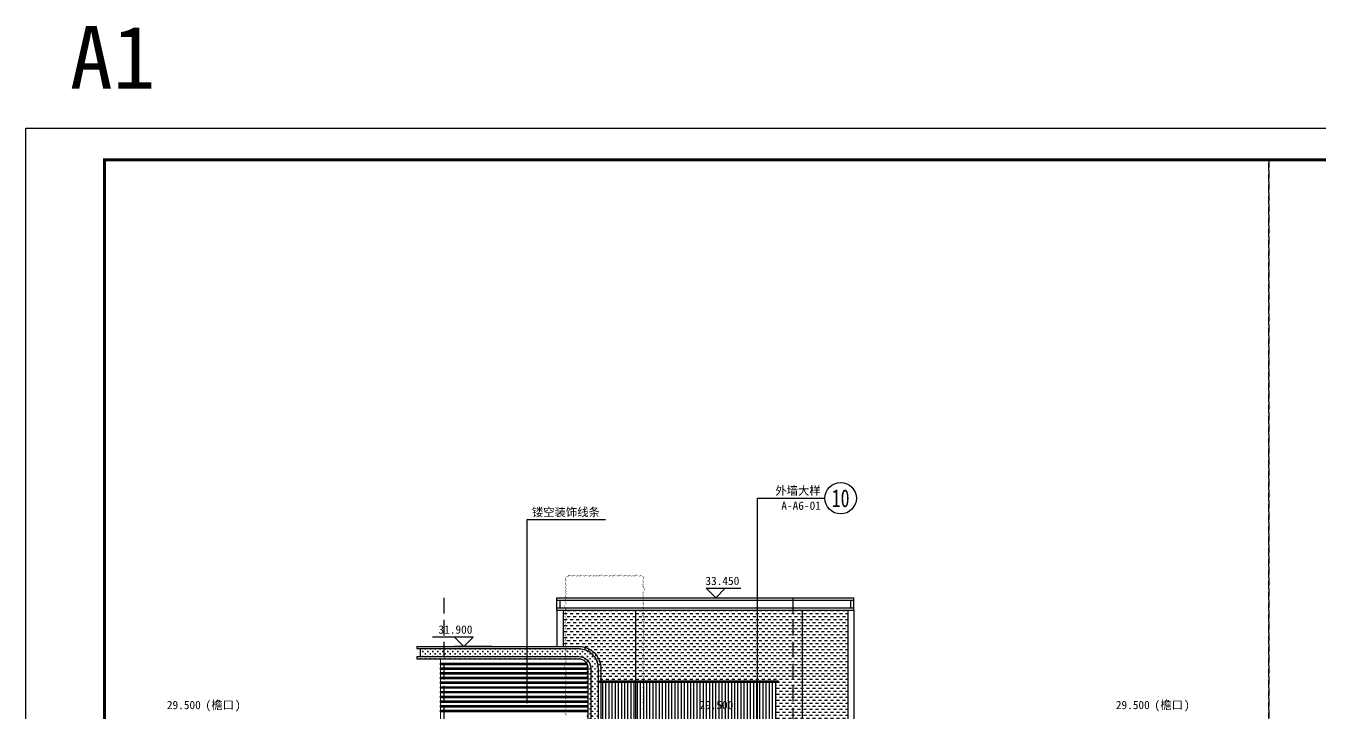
# Model space of a CAD drawing. Extents: x 646072 to 1012572, y -46617 to 16093.
# Drawn here: x 834322 to 875464, y -5742 to 16093 of the extents above; entities that cross this region are included whole.
import ezdxf
from ezdxf.enums import TextEntityAlignment as Align

# ---------------------------------------------------------------- set-up
doc = ezdxf.new("R2010")
doc.units = 0
doc.header["$LTSCALE"] = 1000
doc.header["$MEASUREMENT"] = 0
for name, pattern in [('3#楼-HZS$0$3#楼-HZS$0$__DASH', [0.35, 0.25, -0.1]), ('3#楼-HZS$0$DOTE', [2.42, 2, -0.2, 0.02, -0.2]), ('DASH', [0.35, 0.25, -0.1])]:
    doc.linetypes.add(name, pattern=pattern)
doc.layers.get('Defpoints').update_dxf_attribs({"color": 4, "linetype": 'DASH'})
for name, color, linetype in [('3#楼-HZS$0$3#楼-HZS$0$00-立面米色看线', 31, 'Continuous'), ('3#楼-HZS$0$3#楼-HZS$0$DIM_ELEV', 3, 'Continuous'), ('3#楼-HZS$0$3#楼-HZS$0$DIM_LEAD', 3, 'Continuous'), ('3#楼-HZS$0$3#楼-HZS$0$DOTE', 1, '3#楼-HZS$0$DOTE'), ('3#楼-HZS$0$3#楼-HZS$0$PUB_TEXT', 7, 'Continuous'), ('3#楼-HZS$0$3#楼-HZS$0$填充-浅黄色铝板', 30, 'Continuous'), ('3#楼-HZS$0$3#楼-HZS$0$填充-深灰色涂料', 11, 'Continuous'), ('3#楼-HZS$0$A-ANNO-INDX', 3, 'Continuous'), ('3#楼-HZS$0$A-ANNO-TEXT', 3, 'Continuous'), ('A1-无手签$0$A-ANNO-TTLB', 7, 'Continuous')]:
    doc.layers.add(name, color=color, linetype=linetype)
doc.layers.add('3#楼-HZS$0$A-ANNO-MODI', color=6, linetype='Continuous', plot=False)
doc.styles.add('3#楼-HZS$0$3#楼-HZS$0$_TCH_DIM', font='')
doc.styles.add('3#楼-HZS$0$_TCH_DIM', font='')
doc.styles.add('3#楼-HZS$0$_TCH_LABEL', font='')
doc.styles.add('A1-无手签$0$黑体', font='simhei.ttf')
doc.styles.get('3#楼-HZS$0$3#楼-HZS$0$_TCH_DIM').set_extended_font_data('SimSun')
doc.styles.get('3#楼-HZS$0$_TCH_DIM').set_extended_font_data('SimSun')
doc.styles.get('3#楼-HZS$0$_TCH_LABEL').set_extended_font_data('SimSun')

# ---------------------------------------------------------------- blocks, each defined once
blk = doc.blocks.new('3#楼-HZS$0$3#楼-HZS$0$df0j4+fg90')
at = {"layer": '3#楼-HZS$0$3#楼-HZS$0$填充-浅黄色铝板'}
h = blk.add_hatch(dxfattribs=at)
h.set_pattern_fill('CROSS', color=30, scale=50)
h.set_pattern_definition([(0, (0, 0), (79.375, 79.375), [39.6875, -119.0625]), (90, (19.84, -19.84), (-79.375, 79.375), [39.6875, -119.0625])])
h.paths.add_polyline_path([(353218, 135889), (348118, 135889), (348118, 135809), (353218, 135809, -0.414214), (353838, 135189), (353838, 133489), (353918, 133489), (353918, 135189, 0.414214)])
h.paths.add_polyline_path([(353218, 135569), (348118, 135569), (348118, 135489), (353218, 135489, -0.414214), (353518, 135189), (353518, 133489), (353598, 133489), (353598, 135189, 0.414214)], flags=17)
h.paths.add_polyline_path([(353218, 135809), (348218, 135809), (348218, 135569), (353218, 135569, -0.414214), (353598, 135189), (353598, 133489), (353838, 133489), (353838, 135189, 0.414214)], flags=17)
at = {"layer": '3#楼-HZS$0$3#楼-HZS$0$填充-深灰色涂料'}
h = blk.add_hatch(dxfattribs=at)
h.set_pattern_fill('DASH', color=250, scale=100)
h.set_pattern_definition([(0, (-498153.77, 141892.01), (95.25, 95.25), [95.25, -95.25])])
edge = h.paths.add_edge_path()
edge.add_line((359518, 134789), (353918, 134789))
edge.add_line((353918, 134789), (353918, 135189))
edge.add_arc((353218, 135189), 700, 360, 450)
edge.add_line((353218, 135889), (352768, 135889))
edge.add_line((352768, 135889), (352768, 137039))
edge.add_line((352768, 137039), (361818, 137039))
edge.add_line((361818, 137039), (361818, 130539))
edge.add_line((361818, 130539), (361668, 130539))
edge.add_line((361668, 130539), (361668, 131739))
edge.add_line((361668, 131739), (360920, 131739))
edge.add_arc((350859, 131694), 10061, 360.2542, 361.1085)
edge.add_line((360918, 131889), (360918, 133089))
edge.add_line((360918, 133089), (361018, 133089))
edge.add_line((361018, 133089), (361018, 133169))
edge.add_line((361018, 133169), (360918, 133169))
edge.add_line((360918, 133169), (360918, 133409))
edge.add_line((360918, 133409), (361018, 133409))
edge.add_line((361018, 133409), (361018, 133489))
edge.add_line((361018, 133489), (359518, 133489))
edge.add_line((359518, 133489), (359518, 134789))
at = {"color": 250}
for p, q in [((359618, 134789), (353918, 134789, 0)), ((354018, 134739, 0), (354018, 133489, 0)), ((354118, 134739, 0), (354118, 133489, 0)), ((354218, 134739, 0), (354218, 133489, 0)), ((354318, 134739, 0), (354318, 133489, 0)), ((354418, 134739, 0), (354418, 133489, 0)), ((354518, 134739, 0), (354518, 133489, 0)), ((354618, 134739, 0), (354618, 133489, 0)), ((354718, 134739, 0), (354718, 133489, 0)), ((354818, 134739, 0), (354818, 133489, 0)), ((354918, 134739, 0), (354918, 133489, 0)), ((355018, 134739, 0), (355018, 133489, 0)), ((355118, 134739, 0), (355118, 133489, 0)), ((355218, 134739, 0), (355218, 133489, 0)), ((355318, 134739, 0), (355318, 133489, 0)), ((355418, 134739, 0), (355418, 133489, 0)), ((355518, 134739, 0), (355518, 133489, 0)), ((355618, 134739, 0), (355618, 133489, 0)), ((355718, 134739, 0), (355718, 133489, 0)), ((355818, 134739, 0), (355818, 133489, 0)), ((355918, 134739, 0), (355918, 133489, 0)), ((356018, 134739, 0), (356018, 133489, 0)), ((356118, 134739, 0), (356118, 133489, 0)), ((356218, 134739, 0), (356218, 133489, 0)), ((356318, 134739, 0), (356318, 133489, 0)), ((356418, 134739, 0), (356418, 133489, 0)), ((356518, 134739, 0), (356518, 133489, 0)), ((356618, 134739, 0), (356618, 133489, 0)), ((356718, 134739, 0), (356718, 133489, 0)), ((356818, 134739, 0), (356818, 133489, 0)), ((356918, 134739, 0), (356918, 133489, 0)), ((357018, 134739, 0), (357018, 133489, 0)), ((357118, 134739, 0), (357118, 133489, 0)), ((357218, 134739, 0), (357218, 133489, 0)), ((357318, 134739, 0), (357318, 133489, 0)), ((357418, 134739, 0), (357418, 133489, 0)), ((357518, 134739, 0), (357518, 133489, 0)), ((357618, 134739, 0), (357618, 133489, 0)), ((357718, 134739, 0), (357718, 133489, 0)), ((357818, 134739, 0), (357818, 133489, 0)), ((357918, 134739, 0), (357918, 133489, 0)), ((358018, 134739, 0), (358018, 133489, 0)), ((358118, 134739, 0), (358118, 133489, 0)), ((358218, 134739, 0), (358218, 133489, 0)), ((358318, 134739, 0), (358318, 133489, 0)), ((358418, 134739, 0), (358418, 133489, 0)), ((358518, 134739, 0), (358518, 133489, 0)), ((358618, 134739, 0), (358618, 133489, 0)), ((358718, 134739, 0), (358718, 133489, 0)), ((358818, 134739, 0), (358818, 133489, 0)), ((358918, 134739, 0), (358918, 133489, 0)), ((359018, 134739, 0), (359018, 133489, 0)), ((359118, 134739, 0), (359118, 133489, 0)), ((359218, 134739, 0), (359218, 133489, 0)), ((359318, 134739, 0), (359318, 133489, 0)), ((359418, 134739, 0), (359418, 133489, 0)), ((359518, 134739), (359518, 133489))]:
    blk.add_line(p, q, dxfattribs=at)
at = {"color": 250, "elevation": 0}
blk.add_lwpolyline([(359618, 134739), (353918, 134739), (353918, 134789)], dxfattribs=at)
at = {"color": 250}
blk.add_lwpolyline([(359618, 134739), (359618, 134789)], dxfattribs=at)
blk = doc.blocks.new('3#楼-HZS$0$3#楼-HZS$0$d+f9g5j04+9k0')
at = {"color": 7, "const_width": 30}
blk.add_lwpolyline([(433109, 16784), (433109, 18484, 0.414214), (432409, 19184), (427259, 19184), (427259, 19104), (427359, 19104), (427359, 18864), (427259, 18864), (427259, 18784), (428009, 18784), (428009, 16784)], format="xyb", dxfattribs=at)

msp = doc.modelspace()

# ---------------------------------------------------------------- linework, layer by layer
at = {"color": 250}
for p, q in [((851215.6, -2501.8), (851215.6, -2101.8)), ((851215.6, -2101.8), (860665.6, -2101.8)), ((851215.6, -2181.8), (860665.6, -2181.8)), ((851215.6, -2421.8), (860665.6, -2421.8)), ((851215.6, -2501.8), (860665.6, -2501.8)), ((851215.6, -2501.8), (851215.6, -3651.8)), ((851415.6, -2501.8), (851415.6, -3651.8))]:
    msp.add_line(p, q, dxfattribs=at)
for points in [[(851315.6, -2421.8), (851315.6, -2181.8)], [(860565.6, -2421.8), (860565.6, -2181.8)], [(860665.6, -2501.8), (860665.6, -2101.8)], [(853715.5, -2501.8), (853715.5, -6051.8)], [(859015.5, -2501.8), (859015.5, -6051.8)], [(860465.6, -2501.8), (860465.6, -32051.8)], [(860665.6, -2501.8), (860665.6, -32051.8)]]:
    msp.add_lwpolyline(points, dxfattribs=at)
at = {"layer": '3#楼-HZS$0$3#楼-HZS$0$00-立面米色看线'}
msp.add_lwpolyline([(845865.3, -27021.8), (851915.3, -27021.8, 0.4142136), (852535.3, -26401.8), (852535.3, -25775.4), (852535.3, -4351.8, 0.4142136), (851915.3, -3731.8), (846765.3, -3731.8), (846765.3, -3651.8), (851915.3, -3651.8, -0.4142136), (852615.3, -4351.8), (852615.3, -25775.4)], format="xyb", dxfattribs=at)
msp.add_lwpolyline([(851915.3, -26701.8, 0.4142136), (852215.3, -26401.8), (852215.3, -25775.4), (852215.3, -4351.8, 0.4142136), (851915.3, -4051.8), (846765.3, -4051.8), (846765.3, -3971.8), (851915.3, -3971.8, -0.4142136), (852295.3, -4351.8), (852295.3, -25775.4), (852295.3, -26401.8, -0.4142136), (851915.3, -26781.8), (845815.3, -26781.8), (845815.3, -26701.8)], format="xyb", close=True, dxfattribs=at)
msp.add_lwpolyline([(846865.3, -3731.8), (846865.3, -3971.8)], dxfattribs=at)
at = {"layer": '3#楼-HZS$0$3#楼-HZS$0$00-立面米色看线', "color": 47}
for points in [[(852190.2, -4231.8), (847515.3, -4231.8), (847515.3, -4181.8), (852162.4, -4181.8)], [(852215.3, -4381.8), (847515.3, -4381.8), (847515.3, -4331.8), (852214.6, -4331.8)], [(852215.3, -4531.8), (847515.3, -4531.8), (847515.3, -4481.8), (852215.3, -4481.8)], [(852215.3, -4681.8), (847515.3, -4681.8), (847515.3, -4631.8), (852215.3, -4631.8)], [(852215.3, -4831.8), (847515.3, -4831.8), (847515.3, -4781.8), (852215.3, -4781.8)], [(852215.3, -4981.8), (847515.3, -4981.8), (847515.3, -4931.8), (852215, -4931.8)], [(852215.3, -5131.8), (847515.3, -5131.8), (847515.3, -5081.8), (852215.3, -5081.8)], [(852215.3, -5281.8), (847515.3, -5281.8), (847515.3, -5231.8), (852215.3, -5231.8)], [(852215.3, -5431.8), (847515.3, -5431.8), (847515.3, -5381.8), (852215.3, -5381.8)], [(852215.3, -5581.8), (847515.3, -5581.8), (847515.3, -5531.8), (852215.3, -5531.8)], [(852215.3, -5731.8), (847515.3, -5731.8), (847515.3, -5681.8), (852215.3, -5681.8)]]:
    msp.add_lwpolyline(points, dxfattribs=at)
at = {"layer": '3#楼-HZS$0$3#楼-HZS$0$DIM_ELEV'}
for p, q in [((856266.5, -2101.8), (855966.5, -1801.8)), ((855966.5, -1801.8), (857062.5, -1801.8)), ((856266.5, -2101.8), (856566.5, -1801.8)), ((855416.5, -2101.8), (856566.5, -2101.8)), ((848556.7, -3351.8), (847260.7, -3351.8)), ((848256.7, -3651.8), (847956.7, -3351.8)), ((849156.7, -3651.8), (847956.7, -3651.8)), ((848256.7, -3651.8), (848556.7, -3351.8))]:
    msp.add_line(p, q, dxfattribs=at)
at = {"layer": '3#楼-HZS$0$3#楼-HZS$0$DIM_LEAD'}
for p, q in [((850270.9, -5425.7), (850270.9, 384.5)), ((850270.9, 384.5), (852763.6, 384.5))]:
    msp.add_line(p, q, dxfattribs=at)
at = {"layer": '3#楼-HZS$0$3#楼-HZS$0$DIM_LEAD', "const_width": 40}
msp.add_lwpolyline([(850270.9, -5445.7, 1), (850270.9, -5405.7, 1)], format="xyb", close=True, dxfattribs=at)
at = {"layer": '3#楼-HZS$0$3#楼-HZS$0$DOTE', "linetype": '3#楼-HZS$0$3#楼-HZS$0$__DASH', "ltscale": 2}
for p, q in [((847615.6, -2101.8, 0), (847615.6, -37215.3, 0)), ((858715.6, -2101.8, 0), (858715.6, -37215.3, 0))]:
    msp.add_line(p, q, dxfattribs=at)
at = {"layer": '3#楼-HZS$0$A-ANNO-INDX', "color": 1}
for p, q in [((857593.1, 1064.8), (859741.1, 1064.8)), ((857593.1, -6651.8), (857593.1, 1064.8))]:
    msp.add_line(p, q, dxfattribs=at)
msp.add_circle((860241.1, 1064.8), 500, dxfattribs=at)
at = {"layer": '3#楼-HZS$0$A-ANNO-MODI'}
msp.add_lwpolyline([(853942.1, -5810.7, 0, 22.5, 0.5), (853942.1, -5630.7, 0, 22.5, 0.5), (853942.1, -5428.2, 0, 22.5, 0.5), (853942.1, -5338.2, 0, 22.5, 0.5), (853942.1, -5218.2, 0, 22.5, 0.5), (853942.1, -5105.7, 0, 22.5, 0.5), (853942.1, -4948.2, 0, 22.5, 0.5), (853942.1, -4828.2, 0, 22.5, 0.5), (853942.1, -4693.2, 0, 22.5, 0.5), (853942.1, -4580.7, 0, 22.5, 0.5), (853942.1, -4438.2, 0, 22.5, 0.5), (853942.1, -4340.7, 0, 22.5, 0.5), (853942.1, -4265.7, 0, 22.5, 0.5), (853942.1, -4175.7, 0, 22.5, 0.5), (853942.1, -3995.7, 0, 22.5, 0.5), (853942.1, -3883.2, 0, 22.5, 0.5), (853942.1, -3740.7, 0, 22.5, 0.5), (853942.1, -3665.7, 0, 22.5, 0.5), (853942.1, -3523.2, 0, 22.5, 0.5), (853942.1, -3343.2, 0, 22.5, 0.5), (853942.1, -3185.7, 0, 22.5, 0.5), (853942.1, -3095.7, 0, 22.5, 0.5), (853942.1, -2983.2, 0, 22.5, 0.5), (853942.1, -2840.7, 0, 22.5, 0.5), (853942.1, -2660.7, 0, 22.5, 0.5), (853942.1, -2540.7, 0, 22.5, 0.5), (853942.1, -2398.2, 0, 22.5, 0.5), (853942.1, -2255.7, 0, 22.5, 0.5), (853942.1, -2165.7, 0, 22.5, 0.5), (853942.1, -2090.7, 0, 22.5, 0.5), (853942.1, -2015.7, 0, 22.5, 0.5), (853942.1, -1940.7, 0, 22.5, 0.5), (853942.1, -1738.2, 0, 22.5, 0.5), (853942.1, -1663.2, 0, 22.5, 0.5), (853942.1, -1565.7, 0, 22.5, 0.5), (853942.1, -1422.7, 0, 22.5, 0.5), (853844.6, -1422.7, 0, 22.5, 0.5), (853664.6, -1422.7, 0, 22.5, 0.5), (853589.6, -1422.7, 0, 22.5, 0.5), (853477.1, -1422.7, 0, 22.5, 0.5), (853342.1, -1422.7, 0, 22.5, 0.5), (853162.1, -1422.7, 0, 22.5, 0.5), (852982.1, -1422.7, 0, 22.5, 0.5), (852869.6, -1422.7, 0, 22.5, 0.5), (852727.1, -1422.7, 0, 22.5, 0.5), (852547.1, -1422.7, 0, 22.5, 0.5), (852449.6, -1422.7, 0, 22.5, 0.5), (852359.6, -1422.7, 0, 22.5, 0.5), (852247.1, -1422.7, 0, 22.5, 0.5), (852089.6, -1422.7, 0, 22.5, 0.5), (851932.1, -1422.7, 0, 22.5, 0.5), (851842.1, -1422.7, 0, 22.5, 0.5), (851699.6, -1422.7, 0, 22.5, 0.5), (851564.6, -1422.7, 0, 22.5, 0.5), (851517.1, -1422.7, 0, 22.5, 0.5), (851517.1, -1565.2, 0, 22.5, 0.5), (851517.1, -1707.7, 0, 22.5, 0.5), (851517.1, -1820.2, 0, 22.5, 0.5), (851517.1, -1910.2, 0, 22.5, 0.5), (851517.1, -1985.2, 0, 22.5, 0.5), (851517.1, -2097.7, 0, 22.5, 0.5), (851517.1, -2187.7, 0, 22.5, 0.5), (851517.1, -2277.7, 0, 22.5, 0.5), (851517.1, -2480.2, 0, 22.5, 0.5), (851517.1, -2592.7, 0, 22.5, 0.5), (851517.1, -2667.7, 0, 22.5, 0.5), (851517.1, -2765.2, 0, 22.5, 0.5), (851517.1, -2922.7, 0, 22.5, 0.5), (851517.1, -3020.2, 0, 22.5, 0.5), (851517.1, -3110.2, 0, 22.5, 0.5), (851517.1, -3207.7, 0, 22.5, 0.5), (851517.1, -3327.7, 0, 22.5, 0.5), (851517.1, -3470.2, 0, 22.5, 0.5), (851517.1, -3545.2, 0, 22.5, 0.5), (851517.1, -3680.2, 0, 22.5, 0.5), (851517.1, -3800.2, 0, 22.5, 0.5), (851517.1, -3980.2, 0, 22.5, 0.5), (851517.1, -4092.7, 0, 22.5, 0.5), (851517.1, -4167.7, 0, 22.5, 0.5), (851517.1, -4370.2, 0, 22.5, 0.5), (851517.1, -4445.2, 0, 22.5, 0.5), (851517.1, -4602.7, 0, 22.5, 0.5), (851517.1, -4692.7, 0, 22.5, 0.5), (851517.1, -4872.7, 0, 22.5, 0.5), (851517.1, -4947.7, 0, 22.5, 0.5), (851517.1, -5105.2, 0, 22.5, 0.5), (851517.1, -5217.7, 0, 22.5, 0.5), (851517.1, -5330.2, 0, 22.5, 0.5), (851517.1, -5510.2, 0, 22.5, 0.5), (851517.1, -5600.2, 0, 22.5, 0.5), (851517.1, -5742.7, 0, 22.5, 0.5), (851517.1, -5832.7, 0, 22.5, 0.5)], format="xyseb", dxfattribs=at)
at = {"layer": 'A1-无手签$0$A-ANNO-TTLB'}
msp.add_lwpolyline([(834322, -46566.5), (834322, 12833.5), (918422, 12833.5), (918422, -46566.5)], close=True, dxfattribs=at)
at = {"layer": 'A1-无手签$0$A-ANNO-TTLB', "const_width": 100}
msp.add_lwpolyline([(836822, -45566.5), (917422, -45566.5), (917422, 11833.5), (836822, 11833.5)], close=True, dxfattribs=at)
at = {"layer": 'Defpoints'}
for points in [[(873860.2, 11833.5), (836798.5, 11833.5), (836798.5, -45566.5), (873860.2, -45566.5)], [(910922, 11833.5), (873860.2, 11833.5), (873860.2, -45566.5), (910922, -45566.5)]]:
    msp.add_lwpolyline(points, close=True, dxfattribs=at)

# ---------------------------------------------------------------- block references
msp.add_blockref('3#楼-HZS$0$3#楼-HZS$0$df0j4+fg90', (498647.5, -139540.8))
at = {"color": 2}
msp.add_blockref('3#楼-HZS$0$3#楼-HZS$0$d+f9g5j04+9k0', (419506.3, -22836.1), dxfattribs=at)

# ---------------------------------------------------------------- texts
at = {"layer": '3#楼-HZS$0$3#楼-HZS$0$PUB_TEXT', "color": 7, "style": '3#楼-HZS$0$3#楼-HZS$0$_TCH_DIM'}
for s, height, p in [('镂空装饰线条', 264.35, (850419.8, 489.5)), ('33.450', 264.35, (855939.7, -1696.8)), ('31.900', 264.35, (847449.3, -3246.8)), ('檐口', 264.35, (840222.6, -5646.8)), ('檐口', 264.35, (870411.5, -5646.8)), ('29.500', 264.35, (838807.8, -5646.8)), ('(', 264.3, (840033.6, -5646.8)), (')', 264.3, (840978.8, -5646.8)), ('29.500', 264.35, (855749.4, -5646.8)), ('29.500', 264.35, (868996.7, -5646.8)), ('(', 264.3, (870222.5, -5646.8)), (')', 264.3, (871167.6, -5646.8))]:
    msp.add_text(s, height=height, dxfattribs=at).set_placement(p)
at = {"layer": '3#楼-HZS$0$A-ANNO-TEXT', "color": 7, "style": '3#楼-HZS$0$_TCH_DIM'}
for s, p in [('外墙大样', (858165.2, 1169.8)), ('A-A6-01', (858354.3, 695.5))]:
    msp.add_text(s, height=264.35, dxfattribs=at).set_placement(p)
at = {"layer": '3#楼-HZS$0$A-ANNO-TEXT', "color": 7, "style": '3#楼-HZS$0$_TCH_LABEL', "width": 0.699219}
msp.add_text('10', height=565.69, dxfattribs=at).set_placement((859958.3, 782), (860524, 782), align=Align.FIT)
at = {"layer": 'A1-无手签$0$A-ANNO-TTLB', "style": 'A1-无手签$0$黑体'}
msp.add_text('A1', height=2000, dxfattribs=at).set_placement((835723.7, 14093.5))

doc.saveas('drawing.dxf')
